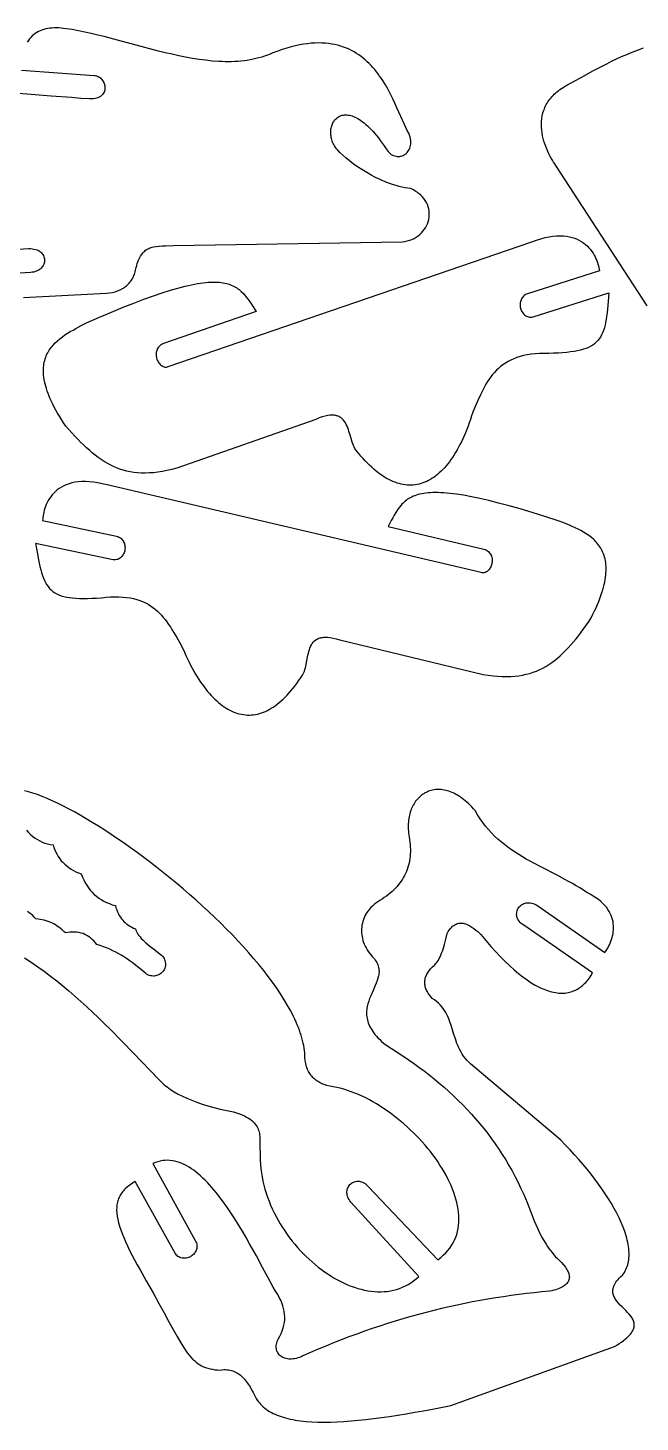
# Model space of a CAD drawing. Extents: x 0 to 255, y 0 to 95.
# Drawn here: x 58.6 to 99.5, y 1.8 to 94.9 of the extents above; entities that cross this region are included whole.
import ezdxf

# ---------------------------------------------------------------- set-up
doc = ezdxf.new("R2010")
doc.units = 0
doc.layers.add('LAYER_1', color=1, linetype='CONTINUOUS')

msp = doc.modelspace()

# ---------------------------------------------------------------- linework, layer by layer
at = {"layer": 'LAYER_1'}
for points in [[(58.292, 76.877), (63.843, 77.165), (64.041, 77.187), (64.231, 77.22), (64.412, 77.264), (64.585, 77.32), (64.748, 77.388), (64.901, 77.467), (64.974, 77.511), (65.044, 77.557), (65.112, 77.607), (65.177, 77.659), (65.239, 77.715), (65.299, 77.773), (65.356, 77.834), (65.41, 77.898), (65.461, 77.964), (65.51, 78.034), (65.555, 78.106), (65.597, 78.181), (65.637, 78.259), (65.673, 78.34), (65.706, 78.424), (65.736, 78.51), (65.763, 78.6), (65.787, 78.692), (65.807, 78.787), (65.824, 78.885), (65.861, 79.016), (65.9, 79.139), (65.94, 79.254), (65.982, 79.362), (66.026, 79.462), (66.072, 79.555), (66.12, 79.642), (66.17, 79.721), (66.222, 79.794), (66.277, 79.862), (66.334, 79.923), (66.394, 79.979), (66.456, 80.03), (66.522, 80.075), (66.59, 80.116), (66.661, 80.152), (66.736, 80.185), (66.814, 80.213), (66.896, 80.237), (66.981, 80.259), (67.162, 80.292), (67.359, 80.314), (67.572, 80.329), (67.803, 80.337), (68.322, 80.342), (83.581, 80.599), (83.755, 80.619), (83.922, 80.652), (84.082, 80.698), (84.234, 80.755), (84.378, 80.823), (84.514, 80.901), (84.641, 80.988), (84.76, 81.084), (84.869, 81.188), (84.969, 81.299), (85.059, 81.417), (85.139, 81.541), (85.209, 81.67), (85.268, 81.803), (85.316, 81.94), (85.352, 82.08), (85.377, 82.222), (85.39, 82.366), (85.39, 82.511), (85.379, 82.656), (85.354, 82.8), (85.316, 82.944), (85.264, 83.085), (85.199, 83.224), (85.12, 83.359), (85.026, 83.49), (84.918, 83.617), (84.794, 83.738), (84.726, 83.796), (84.655, 83.853), (84.58, 83.908), (84.501, 83.961), (84.417, 84.012), (84.33, 84.061), (84.239, 84.108), (84.143, 84.153), (83.951, 84.179), (83.758, 84.211), (83.566, 84.251), (83.375, 84.297), (83.184, 84.349), (82.995, 84.407), (82.807, 84.47), (82.62, 84.538), (82.436, 84.611), (82.253, 84.689), (82.073, 84.77), (81.895, 84.855), (81.721, 84.943), (81.549, 85.033), (81.216, 85.222), (80.899, 85.417), (80.599, 85.616), (80.318, 85.816), (80.059, 86.013), (79.823, 86.206), (79.612, 86.39), (79.429, 86.564), (79.276, 86.723), (79.215, 86.793), (79.158, 86.865), (79.106, 86.939), (79.058, 87.015), (79.015, 87.092), (78.976, 87.17), (78.941, 87.249), (78.911, 87.328), (78.884, 87.408), (78.862, 87.489), (78.844, 87.569), (78.83, 87.65), (78.82, 87.73), (78.814, 87.81), (78.812, 87.89), (78.813, 87.968), (78.819, 88.045), (78.828, 88.121), (78.841, 88.196), (78.858, 88.269), (78.878, 88.34), (78.902, 88.409), (78.929, 88.476), (78.96, 88.54), (78.994, 88.602), (79.031, 88.661), (79.072, 88.716), (79.117, 88.769), (79.164, 88.818), (79.215, 88.863), (79.269, 88.905), (79.326, 88.942), (79.386, 88.976), (79.449, 89.004), (79.515, 89.028), (79.584, 89.048), (79.656, 89.062), (79.73, 89.071), (79.808, 89.075), (79.888, 89.072), (79.971, 89.064), (80.056, 89.05), (80.144, 89.03), (80.235, 89.003), (80.328, 88.97), (80.424, 88.93), (80.522, 88.883), (80.622, 88.828), (80.725, 88.766), (80.83, 88.697), (80.937, 88.619), (81.046, 88.534), (81.158, 88.44), (81.271, 88.338), (81.387, 88.227), (81.504, 88.107), (81.624, 87.979), (81.745, 87.841), (81.869, 87.693), (81.994, 87.536), (82.121, 87.369), (82.249, 87.192), (82.379, 87.005), (82.511, 86.808), (82.573, 86.714), (82.638, 86.631), (82.708, 86.557), (82.781, 86.493), (82.856, 86.438), (82.934, 86.393), (83.013, 86.356), (83.093, 86.329), (83.174, 86.31), (83.256, 86.3), (83.336, 86.297), (83.416, 86.303), (83.495, 86.317), (83.571, 86.339), (83.645, 86.368), (83.717, 86.405), (83.784, 86.449), (83.848, 86.5), (83.907, 86.557), (83.961, 86.622), (84.01, 86.692), (84.052, 86.769), (84.088, 86.852), (84.117, 86.941), (84.138, 87.036), (84.151, 87.136), (84.156, 87.242), (84.151, 87.353), (84.136, 87.468), (84.112, 87.589), (84.077, 87.714), (84.03, 87.843), (83.925, 88.032), (83.819, 88.243), (83.711, 88.474), (83.599, 88.723), (83.363, 89.266), (83.235, 89.554), (83.1, 89.851), (82.957, 90.153), (82.804, 90.46), (82.641, 90.767), (82.466, 91.073), (82.279, 91.375), (82.18, 91.524), (82.078, 91.671), (81.972, 91.816), (81.862, 91.959), (81.749, 92.099), (81.631, 92.236), (81.509, 92.369), (81.383, 92.499), (81.253, 92.625), (81.117, 92.747), (80.978, 92.864), (80.833, 92.977), (80.683, 93.084), (80.529, 93.186), (80.369, 93.282), (80.204, 93.372), (80.033, 93.456), (79.857, 93.533), (79.675, 93.603), (79.487, 93.666), (79.293, 93.721), (79.093, 93.769), (78.887, 93.808), (78.674, 93.839), (78.455, 93.862), (78.229, 93.875), (77.997, 93.879), (77.757, 93.873), (77.511, 93.858), (77.258, 93.832), (76.997, 93.796), (76.728, 93.748), (76.453, 93.69), (76.169, 93.62), (75.878, 93.539), (75.579, 93.445), (75.272, 93.34), (74.956, 93.221), (74.773, 93.14), (74.588, 93.066), (74.4, 92.998), (74.21, 92.936), (74.017, 92.881), (73.823, 92.831), (73.626, 92.787), (73.427, 92.749), (73.226, 92.716), (73.023, 92.689), (72.819, 92.667), (72.612, 92.649), (72.404, 92.637), (72.195, 92.629), (71.983, 92.626), (71.771, 92.628), (71.556, 92.633), (71.341, 92.643), (70.906, 92.674), (70.466, 92.719), (70.023, 92.778), (69.575, 92.849), (69.125, 92.93), (68.673, 93.021), (68.219, 93.121), (67.763, 93.227), (67.307, 93.34), (66.394, 93.577), (64.584, 94.067), (63.696, 94.3), (63.258, 94.409), (62.824, 94.512), (62.397, 94.607), (61.975, 94.692), (61.559, 94.768), (61.151, 94.832), (60.983, 94.854), (60.82, 94.871), (60.66, 94.881), (60.504, 94.886), (60.352, 94.885), (60.204, 94.877), (60.06, 94.863), (59.921, 94.843), (59.786, 94.816), (59.656, 94.782), (59.53, 94.741), (59.409, 94.694), (59.293, 94.639), (59.182, 94.577), (59.076, 94.507), (58.975, 94.43), (58.879, 94.345), (58.789, 94.253), (58.705, 94.152), (58.626, 94.044), (58.553, 93.927)], [(99.935, 76.328), (93.844, 85.699), (93.766, 85.808), (93.686, 85.927), (93.606, 86.054), (93.527, 86.19), (93.448, 86.333), (93.372, 86.483), (93.298, 86.64), (93.228, 86.802), (93.162, 86.97), (93.101, 87.143), (93.045, 87.32), (92.996, 87.501), (92.955, 87.685), (92.921, 87.872), (92.897, 88.06), (92.882, 88.251), (92.877, 88.442), (92.884, 88.634), (92.902, 88.825), (92.933, 89.016), (92.978, 89.206), (93.037, 89.394), (93.072, 89.487), (93.111, 89.579), (93.154, 89.671), (93.201, 89.762), (93.252, 89.852), (93.307, 89.941), (93.367, 90.029), (93.431, 90.116), (93.499, 90.202), (93.572, 90.287), (93.65, 90.371), (93.733, 90.453), (93.821, 90.534), (93.913, 90.613), (94.011, 90.691), (94.114, 90.767), (94.222, 90.841), (94.336, 90.914), (94.455, 90.985), (94.58, 91.054), (95.147, 91.365), (95.723, 91.684), (96.314, 92.008), (96.924, 92.332), (97.239, 92.492), (97.561, 92.652), (97.89, 92.809), (98.228, 92.964), (98.576, 93.115), (98.933, 93.263), (99.301, 93.407), (99.68, 93.547)], [(58.16, 92.064), (63.013, 91.713), (63.094, 91.703), (63.17, 91.684), (63.243, 91.658), (63.312, 91.625), (63.376, 91.585), (63.436, 91.539), (63.491, 91.488), (63.541, 91.432), (63.585, 91.372), (63.625, 91.308), (63.659, 91.241), (63.687, 91.172), (63.709, 91.101), (63.725, 91.028), (63.735, 90.954), (63.737, 90.881), (63.734, 90.807), (63.723, 90.735), (63.704, 90.664), (63.679, 90.595), (63.645, 90.529), (63.604, 90.466), (63.555, 90.407), (63.498, 90.352), (63.432, 90.302), (63.357, 90.258), (63.273, 90.22), (63.181, 90.189), (63.079, 90.164), (62.967, 90.148), (62.846, 90.14), (62.715, 90.141), (62.135, 90.178), (61.499, 90.225), (60.144, 90.333), (58.817, 90.442), (57.687, 90.528)], [(54.658, 79.889), (58.632, 80.14), (58.764, 80.139), (58.888, 80.129), (59.003, 80.111), (59.108, 80.085), (59.205, 80.052), (59.293, 80.013), (59.373, 79.968), (59.443, 79.917), (59.505, 79.862), (59.559, 79.802), (59.604, 79.739), (59.641, 79.672), (59.67, 79.603), (59.691, 79.532), (59.704, 79.459), (59.709, 79.386), (59.705, 79.312), (59.695, 79.239), (59.676, 79.166), (59.65, 79.095), (59.616, 79.025), (59.575, 78.958), (59.527, 78.894), (59.472, 78.833), (59.409, 78.777), (59.339, 78.726), (59.262, 78.679), (59.179, 78.639), (59.088, 78.605), (58.991, 78.577), (58.887, 78.558), (58.777, 78.546), (55.931, 78.372)], [(58.379, 32.772), (58.822, 32.478), (59.258, 32.176), (59.685, 31.867), (60.105, 31.55), (60.519, 31.227), (60.927, 30.896), (61.331, 30.558), (61.73, 30.214), (62.126, 29.862), (62.52, 29.503), (62.912, 29.137), (63.302, 28.764), (63.693, 28.385), (64.084, 27.998), (64.871, 27.205), (65.668, 26.384), (67.321, 24.663), (67.403, 24.573), (67.491, 24.484), (67.583, 24.397), (67.679, 24.311), (67.781, 24.226), (67.887, 24.143), (67.998, 24.061), (68.114, 23.981), (68.361, 23.824), (68.626, 23.673), (68.91, 23.528), (69.213, 23.388), (69.536, 23.254), (69.878, 23.126), (70.238, 23.003), (70.618, 22.886), (71.017, 22.774), (71.435, 22.668), (71.872, 22.568), (72.328, 22.473), (72.531, 22.411), (72.718, 22.346), (72.889, 22.278), (73.045, 22.208), (73.187, 22.135), (73.316, 22.06), (73.431, 21.983), (73.535, 21.905), (73.627, 21.824), (73.708, 21.742), (73.778, 21.658), (73.84, 21.573), (73.892, 21.486), (73.937, 21.399), (73.974, 21.31), (74.004, 21.221), (74.028, 21.131), (74.046, 21.041), (74.06, 20.95), (74.07, 20.859), (74.08, 20.677), (74.081, 20.496), (74.08, 20.317), (74.081, 20.142), (74.089, 19.97), (74.098, 19.887), (74.111, 19.805), (74.105, 19.524), (74.11, 19.243), (74.125, 18.964), (74.151, 18.685), (74.186, 18.408), (74.232, 18.132), (74.286, 17.857), (74.35, 17.585), (74.423, 17.314), (74.504, 17.046), (74.594, 16.78), (74.692, 16.517), (74.798, 16.256), (74.912, 15.999), (75.033, 15.744), (75.162, 15.493), (75.297, 15.246), (75.439, 15.003), (75.587, 14.764), (75.741, 14.529), (75.901, 14.298), (76.067, 14.072), (76.238, 13.851), (76.414, 13.635), (76.595, 13.424), (76.781, 13.219), (76.971, 13.019), (77.165, 12.826), (77.363, 12.638), (77.564, 12.457), (77.769, 12.282), (77.977, 12.114), (78.187, 11.952), (78.4, 11.798), (78.616, 11.651), (78.833, 11.512), (79.052, 11.38), (79.272, 11.257), (79.494, 11.141), (79.717, 11.034), (79.94, 10.935), (80.164, 10.845), (80.388, 10.764), (80.613, 10.692), (80.836, 10.63), (81.06, 10.577), (81.282, 10.534), (81.503, 10.5), (81.723, 10.477), (81.942, 10.465), (82.158, 10.462), (82.373, 10.471), (82.585, 10.491), (82.794, 10.521), (83.001, 10.564), (83.204, 10.617), (83.404, 10.683), (83.6, 10.76), (83.793, 10.85), (83.981, 10.952), (84.165, 11.067), (84.344, 11.195), (84.518, 11.335), (84.687, 11.489), (84.687, 11.489), (80.159, 16.456), (80.09, 16.543), (80.032, 16.631), (79.984, 16.718), (79.947, 16.805), (79.92, 16.891), (79.902, 16.975), (79.892, 17.058), (79.892, 17.139), (79.9, 17.218), (79.915, 17.294), (79.938, 17.366), (79.967, 17.435), (80.003, 17.5), (80.045, 17.561), (80.092, 17.617), (80.145, 17.667), (80.202, 17.713), (80.264, 17.752), (80.33, 17.785), (80.399, 17.811), (80.471, 17.831), (80.545, 17.842), (80.622, 17.846), (80.701, 17.842), (80.781, 17.829), (80.861, 17.807), (80.943, 17.776), (81.024, 17.735), (81.105, 17.684), (81.185, 17.622), (81.264, 17.55), (81.341, 17.466), (85.963, 12.606), (86.152, 12.748), (86.327, 12.897), (86.487, 13.053), (86.632, 13.214), (86.764, 13.382), (86.882, 13.555), (86.986, 13.733), (87.078, 13.917), (87.156, 14.105), (87.221, 14.298), (87.274, 14.495), (87.314, 14.696), (87.343, 14.901), (87.36, 15.109), (87.365, 15.321), (87.36, 15.535), (87.343, 15.752), (87.316, 15.972), (87.278, 16.194), (87.23, 16.417), (87.172, 16.643), (87.104, 16.869), (87.027, 17.097), (86.941, 17.326), (86.846, 17.555), (86.743, 17.785), (86.631, 18.015), (86.511, 18.244), (86.383, 18.473), (86.247, 18.702), (86.104, 18.929), (85.954, 19.155), (85.798, 19.38), (85.634, 19.603), (85.465, 19.823), (85.289, 20.042), (85.108, 20.258), (84.921, 20.471), (84.729, 20.681), (84.532, 20.887), (84.33, 21.09), (84.123, 21.29), (83.913, 21.485), (83.698, 21.675), (83.48, 21.861), (83.258, 22.042), (83.033, 22.218), (82.805, 22.388), (82.575, 22.553), (82.342, 22.712), (82.107, 22.864), (81.87, 23.01), (81.631, 23.149), (81.391, 23.281), (81.15, 23.406), (80.907, 23.523), (80.665, 23.632), (80.422, 23.734), (80.179, 23.827), (79.936, 23.911), (79.693, 23.986), (79.451, 24.053), (79.21, 24.109), (78.971, 24.157), (78.757, 24.194), (78.556, 24.243), (78.368, 24.303), (78.279, 24.337), (78.193, 24.374), (78.11, 24.413), (78.03, 24.456), (77.954, 24.501), (77.881, 24.549), (77.81, 24.6), (77.744, 24.654), (77.68, 24.711), (77.619, 24.77), (77.562, 24.832), (77.508, 24.897), (77.457, 24.965), (77.409, 25.036), (77.365, 25.109), (77.324, 25.185), (77.286, 25.264), (77.251, 25.346), (77.219, 25.431), (77.19, 25.518), (77.165, 25.608), (77.143, 25.701), (77.108, 25.896), (77.086, 26.101), (77.083, 26.259), (77.073, 26.419), (77.057, 26.58), (77.035, 26.744), (77.007, 26.91), (76.973, 27.078), (76.933, 27.247), (76.888, 27.418), (76.837, 27.592), (76.781, 27.766), (76.719, 27.943), (76.652, 28.121), (76.58, 28.3), (76.502, 28.481), (76.42, 28.664), (76.333, 28.847), (76.143, 29.218), (75.936, 29.594), (75.71, 29.974), (75.467, 30.358), (75.207, 30.745), (74.931, 31.135), (74.641, 31.527), (74.336, 31.921), (74.017, 32.316), (73.686, 32.712), (73.342, 33.109), (72.987, 33.506), (72.621, 33.902), (72.245, 34.298), (71.86, 34.692), (71.466, 35.084), (71.064, 35.474), (70.655, 35.861), (70.24, 36.244), (69.819, 36.624), (69.393, 37), (68.963, 37.371), (68.529, 37.737), (68.092, 38.098), (67.654, 38.452), (67.213, 38.8), (66.773, 39.141), (66.332, 39.474), (65.892, 39.8), (65.454, 40.117), (65.018, 40.425), (64.585, 40.724), (64.155, 41.014), (63.73, 41.292), (63.31, 41.561), (62.896, 41.818), (62.489, 42.063), (62.088, 42.297), (61.696, 42.517), (61.313, 42.725), (60.939, 42.919), (60.575, 43.099), (60.222, 43.265), (59.881, 43.416), (59.552, 43.552), (59.236, 43.671), (58.934, 43.775), (58.646, 43.861), (58.374, 43.931)], [(58.507, 41.294), (58.641, 41.143), (58.781, 41.005), (58.926, 40.879), (59.076, 40.766), (59.232, 40.664), (59.392, 40.575), (59.558, 40.498), (59.729, 40.434), (59.906, 40.381), (60.087, 40.341), (60.274, 40.314), (60.328, 40.143), (60.39, 39.98), (60.46, 39.822), (60.54, 39.672), (60.627, 39.527), (60.724, 39.39), (60.828, 39.258), (60.942, 39.134), (61.064, 39.015), (61.195, 38.903), (61.334, 38.798), (61.482, 38.699), (61.638, 38.607), (61.803, 38.521), (61.977, 38.442), (62.159, 38.369), (62.238, 38.166), (62.326, 37.972), (62.422, 37.788), (62.526, 37.613), (62.639, 37.448), (62.76, 37.293), (62.89, 37.146), (63.028, 37.009), (63.175, 36.882), (63.33, 36.764), (63.493, 36.656), (63.665, 36.557), (63.845, 36.468), (64.033, 36.388), (64.23, 36.317), (64.436, 36.256), (64.477, 36.112), (64.524, 35.974), (64.577, 35.843), (64.635, 35.718), (64.699, 35.599), (64.768, 35.487), (64.843, 35.38), (64.924, 35.281), (65.01, 35.187), (65.102, 35.1), (65.199, 35.019), (65.302, 34.944), (65.411, 34.876), (65.525, 34.814), (65.645, 34.758), (65.77, 34.709), (65.803, 34.616), (65.843, 34.525), (65.89, 34.435), (65.946, 34.346), (66.01, 34.255), (66.083, 34.164), (66.166, 34.07), (66.26, 33.974), (66.364, 33.875), (66.479, 33.771), (66.745, 33.548), (67.062, 33.3), (67.433, 33.021), (67.513, 32.946), (67.581, 32.87), (67.639, 32.792), (67.686, 32.713), (67.723, 32.632), (67.75, 32.552), (67.768, 32.471), (67.777, 32.391), (67.778, 32.312), (67.771, 32.234), (67.755, 32.158), (67.733, 32.084), (67.704, 32.014), (67.668, 31.946), (67.626, 31.882), (67.578, 31.823), (67.525, 31.768), (67.467, 31.718), (67.404, 31.673), (67.337, 31.635), (67.266, 31.603), (67.192, 31.578), (67.115, 31.56), (67.035, 31.55), (66.954, 31.549), (66.87, 31.556), (66.784, 31.572), (66.698, 31.598), (66.611, 31.634), (66.524, 31.68), (66.437, 31.738), (66.35, 31.807), (66.169, 31.964), (65.988, 32.117), (65.805, 32.265), (65.62, 32.408), (65.433, 32.545), (65.245, 32.677), (65.054, 32.803), (64.86, 32.924), (64.664, 33.038), (64.466, 33.146), (64.264, 33.247), (64.059, 33.342), (63.851, 33.43), (63.639, 33.51), (63.423, 33.583), (63.203, 33.649), (63.1, 33.778), (62.994, 33.896), (62.884, 34.004), (62.77, 34.101), (62.652, 34.188), (62.53, 34.263), (62.404, 34.328), (62.275, 34.383), (62.142, 34.426), (62.004, 34.459), (61.863, 34.482), (61.718, 34.493), (61.57, 34.494), (61.417, 34.485), (61.261, 34.464), (61.1, 34.433), (60.997, 34.537), (60.891, 34.636), (60.783, 34.728), (60.671, 34.814), (60.558, 34.894), (60.441, 34.968), (60.322, 35.035), (60.2, 35.097), (60.076, 35.152), (59.949, 35.202), (59.82, 35.245), (59.687, 35.282), (59.553, 35.313), (59.415, 35.337), (59.275, 35.356), (59.132, 35.369), (59.025, 35.486), (58.916, 35.595), (58.804, 35.694), (58.689, 35.785), (58.572, 35.866)]]:
    msp.add_lwpolyline(points, dxfattribs=at)
for points in [[(91.944, 77.124), (91.867, 77.092), (91.797, 77.055), (91.734, 77.011), (91.678, 76.963), (91.628, 76.91), (91.585, 76.853), (91.548, 76.793), (91.517, 76.729), (91.492, 76.663), (91.474, 76.595), (91.461, 76.525), (91.454, 76.454), (91.452, 76.383), (91.456, 76.311), (91.466, 76.24), (91.481, 76.17), (91.5, 76.101), (91.525, 76.034), (91.555, 75.97), (91.589, 75.909), (91.628, 75.85), (91.672, 75.796), (91.72, 75.747), (91.772, 75.702), (91.828, 75.662), (91.888, 75.629), (91.952, 75.602), (92.02, 75.582), (92.091, 75.569), (92.166, 75.564), (92.245, 75.568), (92.326, 75.58), (97.366, 77.188), (97.327, 76.611), (97.285, 76.092), (97.26, 75.852), (97.232, 75.625), (97.2, 75.411), (97.164, 75.209), (97.123, 75.019), (97.077, 74.841), (97.024, 74.674), (96.965, 74.518), (96.898, 74.372), (96.822, 74.237), (96.738, 74.112), (96.645, 73.995), (96.542, 73.888), (96.428, 73.79), (96.303, 73.7), (96.166, 73.619), (96.016, 73.545), (95.853, 73.478), (95.677, 73.418), (95.486, 73.365), (95.28, 73.319), (95.058, 73.278), (94.821, 73.243), (94.566, 73.213), (94.293, 73.188), (94.003, 73.167), (93.693, 73.151), (93.365, 73.138), (93.048, 73.142), (92.747, 73.134), (92.461, 73.114), (92.189, 73.085), (91.932, 73.045), (91.688, 72.995), (91.457, 72.935), (91.238, 72.865), (91.031, 72.787), (90.836, 72.7), (90.651, 72.605), (90.476, 72.501), (90.311, 72.39), (90.156, 72.271), (90.009, 72.145), (89.87, 72.012), (89.738, 71.872), (89.613, 71.727), (89.495, 71.575), (89.383, 71.418), (89.276, 71.255), (89.174, 71.088), (89.076, 70.916), (88.982, 70.739), (88.891, 70.559), (88.802, 70.374), (88.631, 69.996), (88.464, 69.607), (88.296, 69.209), (88.22, 68.967), (88.141, 68.73), (88.06, 68.5), (87.977, 68.275), (87.892, 68.056), (87.805, 67.843), (87.716, 67.636), (87.626, 67.435), (87.533, 67.24), (87.439, 67.052), (87.343, 66.869), (87.245, 66.692), (87.145, 66.522), (87.044, 66.358), (86.941, 66.2), (86.836, 66.048), (86.73, 65.902), (86.622, 65.763), (86.513, 65.63), (86.402, 65.504), (86.29, 65.383), (86.176, 65.27), (86.061, 65.162), (85.945, 65.061), (85.827, 64.967), (85.708, 64.879), (85.588, 64.798), (85.466, 64.723), (85.343, 64.655), (85.219, 64.593), (85.094, 64.538), (84.968, 64.49), (84.841, 64.449), (84.712, 64.414), (84.583, 64.386), (84.453, 64.364), (84.321, 64.35), (84.189, 64.342), (84.056, 64.342), (83.922, 64.348), (83.788, 64.361), (83.652, 64.381), (83.516, 64.408), (83.379, 64.442), (83.241, 64.483), (83.103, 64.531), (82.964, 64.586), (82.824, 64.649), (82.684, 64.718), (82.544, 64.795), (82.402, 64.879), (82.261, 64.97), (82.119, 65.068), (81.976, 65.174), (81.834, 65.286), (81.691, 65.407), (81.547, 65.534), (81.403, 65.669), (81.26, 65.812), (81.115, 65.962), (80.971, 66.119), (80.827, 66.284), (80.682, 66.456), (80.538, 66.636), (80.476, 66.714), (80.421, 66.801), (80.371, 66.895), (80.326, 66.996), (80.284, 67.103), (80.244, 67.215), (80.172, 67.449), (80.103, 67.691), (80.03, 67.934), (79.99, 68.053), (79.948, 68.17), (79.902, 68.283), (79.851, 68.391), (79.795, 68.494), (79.733, 68.59), (79.664, 68.679), (79.588, 68.76), (79.504, 68.831), (79.41, 68.893), (79.36, 68.919), (79.307, 68.943), (79.251, 68.963), (79.193, 68.981), (79.132, 68.995), (79.068, 69.006), (79.001, 69.013), (78.932, 69.017), (78.858, 69.017), (78.782, 69.013), (78.619, 68.993), (78.442, 68.957), (78.25, 68.902), (78.042, 68.829), (77.818, 68.737), (68.528, 65.467), (68.199, 65.383), (67.881, 65.312), (67.573, 65.253), (67.274, 65.208), (66.986, 65.175), (66.706, 65.155), (66.435, 65.147), (66.172, 65.15), (65.916, 65.166), (65.668, 65.193), (65.427, 65.232), (65.192, 65.281), (64.962, 65.342), (64.738, 65.413), (64.519, 65.495), (64.305, 65.587), (64.095, 65.689), (63.888, 65.801), (63.684, 65.923), (63.483, 66.054), (63.285, 66.194), (63.088, 66.344), (62.892, 66.502), (62.698, 66.669), (62.504, 66.844), (62.309, 67.027), (62.115, 67.219), (61.919, 67.418), (61.722, 67.625), (61.524, 67.839), (61.119, 68.288), (60.972, 68.511), (60.833, 68.729), (60.702, 68.942), (60.58, 69.149), (60.466, 69.352), (60.36, 69.549), (60.262, 69.741), (60.172, 69.929), (60.09, 70.111), (60.015, 70.289), (59.947, 70.462), (59.886, 70.631), (59.833, 70.795), (59.786, 70.955), (59.745, 71.111), (59.712, 71.262), (59.684, 71.409), (59.663, 71.552), (59.647, 71.692), (59.638, 71.827), (59.634, 71.958), (59.635, 72.086), (59.642, 72.21), (59.654, 72.331), (59.671, 72.448), (59.693, 72.562), (59.72, 72.672), (59.751, 72.779), (59.786, 72.883), (59.826, 72.984), (59.869, 73.082), (59.917, 73.177), (59.968, 73.27), (60.022, 73.359), (60.081, 73.446), (60.142, 73.53), (60.206, 73.612), (60.273, 73.692), (60.416, 73.844), (60.568, 73.987), (60.728, 74.122), (60.896, 74.251), (61.069, 74.372), (61.246, 74.488), (61.427, 74.598), (61.61, 74.703), (61.793, 74.805), (62.155, 74.998), (62.503, 75.184), (63.37, 75.561), (64.186, 75.907), (64.952, 76.222), (65.671, 76.506), (66.344, 76.761), (66.973, 76.989), (67.559, 77.188), (68.106, 77.362), (68.613, 77.509), (69.085, 77.632), (69.307, 77.685), (69.521, 77.732), (69.726, 77.773), (69.924, 77.808), (70.114, 77.838), (70.296, 77.863), (70.471, 77.882), (70.638, 77.896), (70.799, 77.906), (70.953, 77.91), (71.101, 77.909), (71.242, 77.904), (71.378, 77.894), (71.507, 77.88), (71.631, 77.861), (71.75, 77.838), (71.864, 77.811), (71.972, 77.78), (72.076, 77.746), (72.176, 77.707), (72.272, 77.665), (72.363, 77.619), (72.451, 77.569), (72.535, 77.517), (72.617, 77.461), (72.695, 77.402), (72.77, 77.34), (72.842, 77.275), (72.981, 77.137), (73.111, 76.988), (73.236, 76.831), (73.357, 76.665), (73.475, 76.492), (73.593, 76.312), (73.836, 75.936), (67.64, 73.795), (67.554, 73.753), (67.476, 73.706), (67.408, 73.654), (67.349, 73.598), (67.298, 73.538), (67.256, 73.474), (67.221, 73.408), (67.194, 73.34), (67.174, 73.27), (67.161, 73.198), (67.154, 73.125), (67.154, 73.053), (67.16, 72.98), (67.171, 72.907), (67.188, 72.836), (67.21, 72.767), (67.236, 72.699), (67.267, 72.634), (67.301, 72.572), (67.339, 72.513), (67.381, 72.459), (67.425, 72.409), (67.473, 72.364), (67.522, 72.324), (67.574, 72.29), (67.628, 72.263), (67.682, 72.242), (67.738, 72.229), (67.795, 72.223), (67.852, 72.227), (67.909, 72.238), (67.966, 72.26), (92.23, 80.602), (92.54, 80.713), (92.836, 80.805), (93.119, 80.878), (93.389, 80.933), (93.646, 80.971), (93.89, 80.993), (94.122, 81), (94.342, 80.992), (94.551, 80.971), (94.748, 80.936), (94.933, 80.89), (95.108, 80.832), (95.272, 80.765), (95.426, 80.688), (95.57, 80.602), (95.704, 80.509), (95.829, 80.409), (95.945, 80.303), (96.051, 80.192), (96.149, 80.076), (96.238, 79.957), (96.32, 79.836), (96.393, 79.712), (96.459, 79.588), (96.518, 79.464), (96.57, 79.341), (96.615, 79.219), (96.653, 79.1), (96.686, 78.984), (96.713, 78.872), (96.734, 78.766), (96.749, 78.665), (91.944, 77.124)], [(64.513, 60.929), (64.593, 60.905), (64.666, 60.874), (64.734, 60.838), (64.795, 60.795), (64.85, 60.748), (64.898, 60.695), (64.941, 60.639), (64.978, 60.579), (65.009, 60.515), (65.035, 60.449), (65.055, 60.381), (65.069, 60.311), (65.077, 60.24), (65.081, 60.169), (65.078, 60.097), (65.071, 60.026), (65.058, 59.956), (65.04, 59.887), (65.017, 59.82), (64.989, 59.755), (64.956, 59.693), (64.918, 59.635), (64.876, 59.581), (64.828, 59.531), (64.776, 59.486), (64.72, 59.447), (64.659, 59.413), (64.593, 59.387), (64.524, 59.367), (64.45, 59.354), (64.371, 59.35), (64.289, 59.354), (59.113, 60.445), (59.209, 59.876), (59.304, 59.363), (59.353, 59.127), (59.404, 58.904), (59.457, 58.694), (59.513, 58.497), (59.573, 58.312), (59.637, 58.14), (59.706, 57.979), (59.781, 57.83), (59.863, 57.691), (59.951, 57.564), (60.047, 57.448), (60.152, 57.342), (60.265, 57.246), (60.389, 57.16), (60.522, 57.083), (60.667, 57.015), (60.823, 56.957), (60.992, 56.907), (61.173, 56.865), (61.369, 56.832), (61.578, 56.806), (61.803, 56.788), (62.043, 56.777), (62.3, 56.773), (62.573, 56.775), (62.864, 56.784), (63.174, 56.799), (63.502, 56.82), (63.817, 56.855), (64.117, 56.877), (64.404, 56.887), (64.677, 56.885), (64.937, 56.871), (65.185, 56.846), (65.421, 56.81), (65.645, 56.763), (65.859, 56.706), (66.062, 56.639), (66.256, 56.563), (66.44, 56.477), (66.615, 56.383), (66.782, 56.28), (66.941, 56.17), (67.093, 56.051), (67.238, 55.926), (67.377, 55.794), (67.509, 55.655), (67.637, 55.509), (67.76, 55.359), (67.878, 55.202), (67.993, 55.041), (68.105, 54.875), (68.213, 54.704), (68.32, 54.53), (68.528, 54.171), (68.734, 53.801), (68.941, 53.422), (69.041, 53.189), (69.144, 52.961), (69.248, 52.74), (69.353, 52.524), (69.459, 52.315), (69.567, 52.112), (69.676, 51.915), (69.787, 51.725), (69.899, 51.54), (70.011, 51.362), (70.125, 51.19), (70.241, 51.024), (70.357, 50.864), (70.474, 50.711), (70.593, 50.564), (70.712, 50.424), (70.832, 50.29), (70.954, 50.162), (71.076, 50.041), (71.199, 49.926), (71.322, 49.818), (71.447, 49.716), (71.572, 49.621), (71.698, 49.532), (71.825, 49.45), (71.952, 49.375), (72.08, 49.306), (72.209, 49.244), (72.338, 49.188), (72.467, 49.14), (72.597, 49.098), (72.728, 49.062), (72.859, 49.034), (72.99, 49.012), (73.121, 48.997), (73.253, 48.989), (73.385, 48.988), (73.518, 48.994), (73.65, 49.007), (73.783, 49.026), (73.915, 49.053), (74.048, 49.086), (74.181, 49.127), (74.314, 49.175), (74.447, 49.23), (74.58, 49.291), (74.712, 49.36), (74.845, 49.436), (74.977, 49.52), (75.109, 49.61), (75.241, 49.708), (75.373, 49.813), (75.504, 49.925), (75.635, 50.044), (75.766, 50.171), (75.896, 50.305), (76.026, 50.446), (76.155, 50.595), (76.284, 50.751), (76.413, 50.915), (76.54, 51.086), (76.667, 51.265), (76.794, 51.451), (76.919, 51.644), (76.972, 51.728), (77.019, 51.82), (77.059, 51.919), (77.094, 52.024), (77.125, 52.135), (77.153, 52.25), (77.201, 52.49), (77.246, 52.738), (77.294, 52.987), (77.321, 53.109), (77.351, 53.229), (77.386, 53.346), (77.425, 53.459), (77.471, 53.567), (77.523, 53.67), (77.582, 53.765), (77.65, 53.853), (77.727, 53.933), (77.814, 54.003), (77.861, 54.034), (77.911, 54.063), (77.964, 54.089), (78.02, 54.113), (78.08, 54.133), (78.142, 54.15), (78.208, 54.164), (78.277, 54.175), (78.35, 54.182), (78.426, 54.186), (78.591, 54.183), (78.77, 54.164), (78.967, 54.13), (79.181, 54.078), (79.414, 54.009), (88.985, 51.692), (89.321, 51.642), (89.645, 51.603), (89.958, 51.576), (90.259, 51.561), (90.55, 51.557), (90.83, 51.565), (91.1, 51.584), (91.362, 51.615), (91.614, 51.656), (91.859, 51.708), (92.095, 51.771), (92.324, 51.844), (92.546, 51.927), (92.761, 52.021), (92.971, 52.124), (93.175, 52.237), (93.374, 52.36), (93.568, 52.492), (93.759, 52.634), (93.945, 52.785), (94.129, 52.944), (94.31, 53.113), (94.488, 53.29), (94.665, 53.476), (94.841, 53.669), (95.015, 53.872), (95.19, 54.082), (95.364, 54.299), (95.539, 54.525), (95.715, 54.758), (96.072, 55.246), (96.197, 55.483), (96.313, 55.714), (96.421, 55.938), (96.522, 56.157), (96.615, 56.37), (96.7, 56.577), (96.778, 56.778), (96.849, 56.974), (96.912, 57.164), (96.969, 57.348), (97.019, 57.527), (97.062, 57.701), (97.099, 57.87), (97.13, 58.034), (97.154, 58.193), (97.173, 58.347), (97.185, 58.496), (97.192, 58.641), (97.193, 58.781), (97.189, 58.916), (97.18, 59.047), (97.166, 59.174), (97.146, 59.297), (97.122, 59.416), (97.093, 59.531), (97.06, 59.642), (97.023, 59.749), (96.981, 59.852), (96.935, 59.952), (96.886, 60.049), (96.832, 60.142), (96.776, 60.232), (96.715, 60.318), (96.652, 60.402), (96.585, 60.482), (96.516, 60.56), (96.444, 60.635), (96.369, 60.707), (96.212, 60.844), (96.046, 60.971), (95.873, 61.09), (95.693, 61.201), (95.509, 61.304), (95.32, 61.401), (95.13, 61.492), (94.937, 61.579), (94.745, 61.661), (94.365, 61.818), (94, 61.967), (93.099, 62.255), (92.253, 62.517), (91.459, 62.752), (90.715, 62.963), (90.02, 63.149), (89.371, 63.312), (88.767, 63.451), (88.206, 63.569), (87.686, 63.664), (87.205, 63.739), (86.979, 63.769), (86.761, 63.794), (86.552, 63.814), (86.352, 63.83), (86.16, 63.84), (85.977, 63.847), (85.801, 63.848), (85.633, 63.845), (85.472, 63.838), (85.318, 63.827), (85.171, 63.812), (85.031, 63.792), (84.897, 63.769), (84.77, 63.741), (84.648, 63.71), (84.533, 63.676), (84.422, 63.637), (84.317, 63.596), (84.217, 63.55), (84.122, 63.502), (84.031, 63.45), (83.945, 63.395), (83.862, 63.337), (83.784, 63.276), (83.709, 63.212), (83.637, 63.146), (83.568, 63.076), (83.503, 63.005), (83.379, 62.853), (83.264, 62.693), (83.156, 62.523), (83.052, 62.346), (82.952, 62.162), (82.853, 61.971), (82.649, 61.573), (89.029, 60.067), (89.12, 60.034), (89.201, 59.995), (89.274, 59.95), (89.339, 59.9), (89.395, 59.846), (89.444, 59.787), (89.485, 59.725), (89.519, 59.659), (89.546, 59.592), (89.566, 59.522), (89.58, 59.45), (89.587, 59.378), (89.589, 59.304), (89.585, 59.231), (89.576, 59.159), (89.561, 59.088), (89.542, 59.018), (89.518, 58.95), (89.49, 58.885), (89.458, 58.823), (89.422, 58.764), (89.383, 58.71), (89.34, 58.66), (89.295, 58.615), (89.247, 58.577), (89.196, 58.544), (89.144, 58.518), (89.09, 58.499), (89.034, 58.488), (88.977, 58.485), (88.919, 58.491), (88.86, 58.507), (63.878, 64.36), (63.559, 64.44), (63.255, 64.501), (62.966, 64.545), (62.692, 64.573), (62.433, 64.585), (62.187, 64.582), (61.956, 64.565), (61.737, 64.535), (61.532, 64.493), (61.34, 64.439), (61.16, 64.374), (60.992, 64.299), (60.835, 64.215), (60.69, 64.123), (60.555, 64.023), (60.431, 63.917), (60.317, 63.805), (60.213, 63.688), (60.118, 63.566), (60.032, 63.442), (59.955, 63.314), (59.887, 63.185), (59.826, 63.055), (59.773, 62.925), (59.727, 62.795), (59.688, 62.667), (59.655, 62.542), (59.629, 62.419), (59.608, 62.301), (59.593, 62.187), (59.583, 62.079), (59.577, 61.977), (64.513, 60.929)], [(66.944, 19.024), (69.769, 13.886), (69.811, 13.805), (69.842, 13.726), (69.865, 13.647), (69.878, 13.569), (69.883, 13.494), (69.879, 13.42), (69.869, 13.348), (69.851, 13.279), (69.826, 13.212), (69.795, 13.149), (69.758, 13.088), (69.716, 13.031), (69.669, 12.978), (69.617, 12.928), (69.562, 12.883), (69.503, 12.842), (69.44, 12.806), (69.376, 12.774), (69.309, 12.748), (69.24, 12.728), (69.17, 12.713), (69.099, 12.704), (69.027, 12.701), (68.956, 12.705), (68.885, 12.715), (68.815, 12.732), (68.747, 12.757), (68.68, 12.789), (68.616, 12.829), (68.554, 12.877), (68.496, 12.933), (68.441, 12.997), (65.765, 17.826), (65.572, 17.71), (65.397, 17.59), (65.238, 17.465), (65.095, 17.336), (65.03, 17.27), (64.969, 17.202), (64.912, 17.133), (64.859, 17.063), (64.81, 16.991), (64.765, 16.917), (64.723, 16.842), (64.686, 16.766), (64.652, 16.688), (64.622, 16.608), (64.596, 16.527), (64.574, 16.444), (64.556, 16.359), (64.541, 16.272), (64.53, 16.183), (64.523, 16.093), (64.519, 15.905), (64.53, 15.71), (64.555, 15.506), (64.594, 15.294), (64.647, 15.072), (64.713, 14.84), (64.793, 14.598), (64.886, 14.347), (64.992, 14.084), (65.111, 13.81), (65.242, 13.525), (65.386, 13.229), (65.542, 12.92), (65.71, 12.599), (65.89, 12.265), (66.081, 11.918), (66.498, 11.183), (66.96, 10.391), (67.343, 9.687), (67.688, 9.045), (68.001, 8.464), (68.287, 7.939), (68.55, 7.469), (68.796, 7.052), (68.914, 6.863), (69.03, 6.685), (69.144, 6.52), (69.257, 6.366), (69.369, 6.224), (69.482, 6.092), (69.595, 5.971), (69.71, 5.861), (69.826, 5.76), (69.946, 5.67), (70.069, 5.588), (70.195, 5.516), (70.327, 5.453), (70.463, 5.399), (70.606, 5.352), (70.755, 5.314), (70.911, 5.283), (71.075, 5.259), (71.248, 5.243), (71.429, 5.233), (71.55, 5.25), (71.667, 5.26), (71.779, 5.262), (71.888, 5.258), (71.993, 5.247), (72.094, 5.23), (72.191, 5.206), (72.285, 5.177), (72.376, 5.143), (72.464, 5.102), (72.548, 5.057), (72.629, 5.007), (72.708, 4.952), (72.784, 4.893), (72.857, 4.829), (72.928, 4.762), (72.997, 4.691), (73.063, 4.616), (73.19, 4.457), (73.31, 4.287), (73.423, 4.108), (73.531, 3.922), (73.635, 3.73), (73.834, 3.337), (73.9, 3.233), (73.972, 3.133), (74.048, 3.037), (74.13, 2.945), (74.218, 2.857), (74.31, 2.772), (74.407, 2.691), (74.51, 2.614), (74.617, 2.541), (74.729, 2.471), (74.847, 2.404), (74.969, 2.341), (75.096, 2.282), (75.228, 2.226), (75.364, 2.173), (75.505, 2.124), (75.651, 2.078), (75.801, 2.035), (75.956, 1.996), (76.115, 1.96), (76.279, 1.926), (76.447, 1.896), (76.796, 1.845), (77.162, 1.806), (77.545, 1.778), (77.943, 1.762), (78.358, 1.756), (78.788, 1.761), (79.233, 1.776), (79.693, 1.801), (80.167, 1.835), (80.655, 1.879), (81.156, 1.931), (81.671, 1.992), (82.198, 2.062), (82.738, 2.139), (83.29, 2.223), (83.853, 2.315), (84.428, 2.413), (85.014, 2.518), (85.61, 2.63), (86.832, 2.869), (97.748, 6.805), (97.918, 6.907), (98.075, 7.006), (98.218, 7.103), (98.349, 7.198), (98.467, 7.29), (98.574, 7.38), (98.669, 7.468), (98.753, 7.554), (98.826, 7.638), (98.89, 7.72), (98.943, 7.8), (98.987, 7.878), (99.022, 7.955), (99.048, 8.031), (99.066, 8.104), (99.076, 8.177), (99.079, 8.248), (99.075, 8.318), (99.064, 8.387), (99.047, 8.454), (99.024, 8.521), (98.995, 8.586), (98.962, 8.651), (98.924, 8.715), (98.836, 8.842), (98.735, 8.966), (98.623, 9.088), (98.505, 9.21), (98.259, 9.454), (98.139, 9.578), (98.024, 9.703), (97.919, 9.831), (97.826, 9.961), (97.785, 10.028), (97.748, 10.095), (97.716, 10.164), (97.689, 10.234), (97.668, 10.305), (97.653, 10.378), (97.644, 10.452), (97.641, 10.527), (97.646, 10.604), (97.658, 10.682), (97.679, 10.763), (97.707, 10.845), (97.745, 10.929), (97.791, 11.015), (97.847, 11.103), (97.913, 11.193), (97.989, 11.285), (98.077, 11.38), (98.175, 11.477), (98.285, 11.576), (98.353, 11.665), (98.415, 11.756), (98.471, 11.852), (98.521, 11.95), (98.566, 12.051), (98.605, 12.156), (98.639, 12.264), (98.667, 12.374), (98.69, 12.488), (98.707, 12.604), (98.719, 12.723), (98.727, 12.845), (98.729, 12.969), (98.726, 13.095), (98.718, 13.224), (98.705, 13.356), (98.688, 13.489), (98.665, 13.625), (98.639, 13.763), (98.607, 13.902), (98.571, 14.044), (98.531, 14.188), (98.438, 14.48), (98.328, 14.779), (98.202, 15.084), (98.06, 15.394), (97.904, 15.708), (97.733, 16.027), (97.549, 16.349), (97.352, 16.674), (97.142, 17.001), (96.92, 17.329), (96.687, 17.659), (96.444, 17.989), (96.19, 18.318), (95.927, 18.646), (95.655, 18.973), (95.375, 19.298), (95.087, 19.62), (94.792, 19.938), (94.491, 20.253), (94.184, 20.563), (93.872, 20.867), (88.149, 25.69), (88.017, 25.811), (87.895, 25.936), (87.785, 26.065), (87.684, 26.198), (87.592, 26.335), (87.509, 26.474), (87.433, 26.616), (87.363, 26.76), (87.299, 26.907), (87.24, 27.055), (87.185, 27.204), (87.134, 27.354), (87.038, 27.657), (86.947, 27.959), (86.852, 28.259), (86.749, 28.554), (86.693, 28.698), (86.631, 28.841), (86.565, 28.98), (86.492, 29.117), (86.412, 29.25), (86.324, 29.379), (86.228, 29.505), (86.122, 29.626), (86.007, 29.743), (85.88, 29.855), (85.741, 29.961), (85.59, 30.062), (85.464, 30.204), (85.356, 30.347), (85.309, 30.418), (85.266, 30.489), (85.228, 30.56), (85.195, 30.63), (85.166, 30.701), (85.141, 30.771), (85.121, 30.842), (85.106, 30.912), (85.095, 30.982), (85.089, 31.053), (85.087, 31.123), (85.09, 31.193), (85.097, 31.262), (85.109, 31.332), (85.126, 31.402), (85.147, 31.471), (85.172, 31.541), (85.202, 31.61), (85.237, 31.679), (85.276, 31.748), (85.319, 31.818), (85.368, 31.886), (85.478, 32.024), (85.606, 32.161), (85.752, 32.298), (85.815, 32.365), (85.877, 32.44), (85.937, 32.524), (85.996, 32.616), (86.053, 32.718), (86.108, 32.827), (86.162, 32.946), (86.214, 33.073), (86.265, 33.208), (86.314, 33.353), (86.362, 33.505), (86.408, 33.667), (86.496, 34.016), (86.577, 34.399), (86.65, 34.519), (86.723, 34.626), (86.798, 34.721), (86.874, 34.803), (86.95, 34.874), (87.027, 34.934), (87.105, 34.983), (87.183, 35.023), (87.261, 35.053), (87.339, 35.074), (87.417, 35.087), (87.495, 35.091), (87.573, 35.089), (87.65, 35.079), (87.727, 35.063), (87.804, 35.042), (87.879, 35.015), (87.954, 34.983), (88.027, 34.947), (88.1, 34.908), (88.24, 34.819), (88.375, 34.722), (88.503, 34.621), (88.622, 34.519), (88.833, 34.332), (89.169, 33.92), (89.5, 33.534), (89.824, 33.171), (90.143, 32.833), (90.455, 32.518), (90.761, 32.227), (91.061, 31.959), (91.354, 31.713), (91.641, 31.49), (91.921, 31.288), (92.195, 31.108), (92.462, 30.95), (92.593, 30.879), (92.722, 30.813), (92.85, 30.752), (92.976, 30.696), (93.1, 30.645), (93.222, 30.6), (93.343, 30.559), (93.462, 30.523), (93.579, 30.493), (93.694, 30.467), (93.807, 30.446), (93.919, 30.429), (94.029, 30.418), (94.137, 30.411), (94.244, 30.409), (94.348, 30.412), (94.451, 30.419), (94.552, 30.431), (94.651, 30.447), (94.748, 30.468), (94.843, 30.493), (94.936, 30.522), (95.027, 30.556), (95.117, 30.594), (95.205, 30.637), (95.29, 30.683), (95.374, 30.734), (95.456, 30.789), (95.536, 30.848), (95.614, 30.911), (95.689, 30.979), (95.763, 31.05), (95.835, 31.125), (95.905, 31.204), (95.973, 31.287), (96.039, 31.373), (96.103, 31.464), (96.165, 31.558), (96.283, 31.757), (91.692, 34.946), (91.599, 35.007), (91.518, 35.071), (91.447, 35.139), (91.387, 35.21), (91.336, 35.283), (91.295, 35.359), (91.264, 35.436), (91.241, 35.514), (91.227, 35.592), (91.222, 35.67), (91.225, 35.748), (91.235, 35.824), (91.254, 35.898), (91.279, 35.97), (91.311, 36.039), (91.351, 36.104), (91.396, 36.166), (91.447, 36.223), (91.505, 36.275), (91.567, 36.321), (91.635, 36.361), (91.708, 36.395), (91.786, 36.421), (91.867, 36.439), (91.953, 36.449), (92.042, 36.45), (92.135, 36.442), (92.231, 36.423), (92.329, 36.394), (92.431, 36.354), (92.534, 36.302), (92.639, 36.238), (97.12, 33.13), (97.183, 33.223), (97.246, 33.321), (97.306, 33.423), (97.364, 33.53), (97.418, 33.641), (97.469, 33.756), (97.517, 33.874), (97.559, 33.996), (97.597, 34.12), (97.629, 34.247), (97.655, 34.377), (97.674, 34.508), (97.687, 34.642), (97.692, 34.776), (97.688, 34.912), (97.677, 35.049), (97.656, 35.187), (97.626, 35.325), (97.585, 35.462), (97.534, 35.6), (97.472, 35.737), (97.399, 35.873), (97.313, 36.008), (97.215, 36.142), (97.104, 36.274), (96.979, 36.404), (96.84, 36.531), (96.687, 36.656), (96.518, 36.778), (96.334, 36.897), (96.134, 37.013), (95.917, 37.124), (95.68, 37.283), (95.438, 37.436), (95.193, 37.585), (94.944, 37.73), (94.692, 37.871), (94.439, 38.009), (93.925, 38.28), (92.89, 38.814), (92.374, 39.086), (92.119, 39.227), (91.865, 39.37), (91.614, 39.517), (91.367, 39.669), (91.122, 39.825), (90.881, 39.988), (90.645, 40.156), (90.413, 40.332), (90.186, 40.515), (89.965, 40.706), (89.75, 40.906), (89.542, 41.115), (89.341, 41.334), (89.147, 41.563), (88.96, 41.804), (88.782, 42.057), (88.613, 42.322), (88.453, 42.599), (88.343, 42.726), (88.233, 42.847), (88.122, 42.961), (88.011, 43.069), (87.901, 43.17), (87.79, 43.265), (87.68, 43.354), (87.569, 43.437), (87.459, 43.515), (87.35, 43.586), (87.241, 43.651), (87.132, 43.711), (87.024, 43.765), (86.916, 43.814), (86.81, 43.857), (86.704, 43.894), (86.599, 43.927), (86.495, 43.954), (86.392, 43.975), (86.29, 43.992), (86.189, 44.004), (86.089, 44.011), (85.991, 44.012), (85.895, 44.009), (85.799, 44.002), (85.706, 43.989), (85.614, 43.973), (85.523, 43.951), (85.435, 43.925), (85.348, 43.895), (85.263, 43.861), (85.181, 43.822), (85.1, 43.78), (85.021, 43.733), (84.945, 43.682), (84.871, 43.628), (84.8, 43.569), (84.731, 43.507), (84.664, 43.441), (84.6, 43.372), (84.539, 43.299), (84.481, 43.223), (84.425, 43.143), (84.372, 43.061), (84.323, 42.975), (84.276, 42.885), (84.232, 42.793), (84.192, 42.698), (84.155, 42.6), (84.122, 42.499), (84.091, 42.396), (84.065, 42.29), (84.042, 42.181), (84.022, 42.07), (84.007, 41.956), (83.995, 41.84), (83.987, 41.722), (83.983, 41.601), (83.983, 41.479), (83.987, 41.354), (83.996, 41.228), (84.008, 41.099), (84.025, 40.969), (84.047, 40.837), (84.074, 40.667), (84.096, 40.5), (84.113, 40.335), (84.123, 40.172), (84.128, 40.012), (84.127, 39.854), (84.121, 39.699), (84.108, 39.546), (84.09, 39.395), (84.066, 39.247), (84.037, 39.101), (84.001, 38.958), (83.96, 38.817), (83.914, 38.679), (83.861, 38.543), (83.803, 38.409), (83.739, 38.278), (83.67, 38.149), (83.594, 38.022), (83.513, 37.898), (83.426, 37.777), (83.334, 37.658), (83.236, 37.541), (83.132, 37.427), (83.022, 37.315), (82.907, 37.205), (82.785, 37.098), (82.658, 36.994), (82.526, 36.892), (82.388, 36.792), (82.244, 36.694), (82.094, 36.599), (81.957, 36.513), (81.829, 36.422), (81.71, 36.327), (81.598, 36.228), (81.495, 36.126), (81.4, 36.02), (81.312, 35.911), (81.233, 35.798), (81.162, 35.684), (81.098, 35.566), (81.043, 35.447), (80.995, 35.325), (80.955, 35.202), (80.922, 35.077), (80.897, 34.951), (80.88, 34.824), (80.87, 34.696), (80.867, 34.568), (80.872, 34.44), (80.884, 34.311), (80.903, 34.183), (80.93, 34.055), (80.964, 33.928), (81.004, 33.802), (81.052, 33.677), (81.107, 33.553), (81.168, 33.431), (81.237, 33.312), (81.312, 33.194), (81.394, 33.079), (81.483, 32.966), (81.578, 32.857), (81.656, 32.775), (81.725, 32.694), (81.787, 32.614), (81.841, 32.533), (81.888, 32.453), (81.928, 32.372), (81.961, 32.292), (81.987, 32.212), (82.008, 32.132), (82.022, 32.052), (82.032, 31.972), (82.036, 31.891), (82.035, 31.811), (82.029, 31.731), (82.019, 31.65), (82.006, 31.57), (81.967, 31.408), (81.916, 31.245), (81.855, 31.081), (81.786, 30.915), (81.636, 30.579), (81.483, 30.234), (81.411, 30.057), (81.347, 29.878), (81.292, 29.696), (81.248, 29.511), (81.231, 29.417), (81.217, 29.322), (81.208, 29.226), (81.204, 29.129), (81.204, 29.031), (81.208, 28.932), (81.219, 28.833), (81.234, 28.732), (81.256, 28.63), (81.284, 28.526), (81.318, 28.422), (81.359, 28.317), (81.407, 28.21), (81.462, 28.102), (81.525, 27.993), (81.596, 27.882), (81.675, 27.77), (81.763, 27.657), (81.86, 27.542), (81.965, 27.426), (82.081, 27.309), (82.206, 27.19), (82.341, 27.07), (82.486, 26.948), (82.868, 26.713), (83.245, 26.475), (83.617, 26.232), (83.983, 25.984), (84.343, 25.732), (84.698, 25.475), (85.047, 25.213), (85.39, 24.947), (85.727, 24.676), (86.059, 24.4), (86.384, 24.119), (86.704, 23.834), (87.017, 23.543), (87.324, 23.247), (87.624, 22.945), (87.918, 22.639), (88.206, 22.327), (88.487, 22.01), (88.762, 21.688), (89.03, 21.359), (89.291, 21.026), (89.545, 20.687), (89.792, 20.342), (90.032, 19.991), (90.265, 19.635), (90.491, 19.272), (90.71, 18.904), (90.922, 18.53), (91.126, 18.149), (91.322, 17.763), (91.511, 17.37), (91.693, 16.971), (91.806, 16.699), (91.916, 16.419), (92.137, 15.844), (92.251, 15.551), (92.369, 15.255), (92.494, 14.958), (92.628, 14.661), (92.772, 14.365), (92.927, 14.072), (93.097, 13.781), (93.187, 13.637), (93.282, 13.495), (93.381, 13.354), (93.484, 13.214), (93.592, 13.076), (93.706, 12.94), (93.824, 12.806), (93.948, 12.674), (94.078, 12.545), (94.214, 12.417), (94.355, 12.255), (94.476, 12.097), (94.528, 12.02), (94.575, 11.944), (94.617, 11.869), (94.652, 11.795), (94.682, 11.723), (94.706, 11.652), (94.723, 11.582), (94.735, 11.514), (94.74, 11.447), (94.738, 11.381), (94.729, 11.317), (94.714, 11.255), (94.692, 11.194), (94.663, 11.135), (94.626, 11.078), (94.582, 11.022), (94.53, 10.968), (94.471, 10.915), (94.404, 10.865), (94.329, 10.816), (94.246, 10.77), (94.155, 10.725), (94.055, 10.682), (93.947, 10.641), (93.83, 10.602), (93.704, 10.566), (93.57, 10.531), (93.426, 10.499), (92.912, 10.451), (92.398, 10.398), (91.883, 10.34), (91.368, 10.276), (90.853, 10.207), (90.338, 10.133), (89.823, 10.053), (89.307, 9.967), (88.792, 9.876), (88.276, 9.78), (87.76, 9.678), (87.245, 9.57), (86.729, 9.456), (86.213, 9.337), (85.697, 9.212), (85.181, 9.082), (84.666, 8.945), (84.15, 8.803), (83.635, 8.655), (83.119, 8.5), (82.604, 8.34), (82.089, 8.174), (81.574, 8.002), (81.059, 7.824), (80.545, 7.639), (80.03, 7.449), (79.516, 7.252), (79.003, 7.049), (78.489, 6.84), (77.976, 6.625), (77.463, 6.403), (76.951, 6.175), (76.835, 6.122), (76.721, 6.076), (76.61, 6.039), (76.502, 6.009), (76.397, 5.987), (76.295, 5.972), (76.195, 5.963), (76.1, 5.962), (76.008, 5.967), (75.919, 5.978), (75.835, 5.995), (75.755, 6.018), (75.679, 6.046), (75.608, 6.079), (75.541, 6.118), (75.479, 6.161), (75.423, 6.209), (75.371, 6.261), (75.325, 6.317), (75.285, 6.376), (75.25, 6.44), (75.222, 6.506), (75.199, 6.576), (75.183, 6.649), (75.174, 6.724), (75.171, 6.801), (75.175, 6.881), (75.187, 6.962), (75.205, 7.045), (75.231, 7.129), (75.265, 7.215), (75.306, 7.301), (75.413, 7.489), (75.505, 7.676), (75.581, 7.862), (75.643, 8.048), (75.689, 8.233), (75.721, 8.419), (75.739, 8.604), (75.742, 8.788), (75.731, 8.973), (75.706, 9.158), (75.667, 9.343), (75.615, 9.529), (75.549, 9.715), (75.47, 9.901), (75.378, 10.088), (75.273, 10.276), (75.132, 10.511), (74.979, 10.776), (74.641, 11.389), (74.264, 12.091), (73.849, 12.859), (73.399, 13.672), (73.162, 14.087), (72.917, 14.505), (72.665, 14.923), (72.406, 15.337), (72.141, 15.746), (71.869, 16.145), (71.591, 16.533), (71.308, 16.907), (71.164, 17.087), (71.019, 17.263), (70.873, 17.433), (70.725, 17.599), (70.577, 17.758), (70.427, 17.912), (70.276, 18.059), (70.125, 18.199), (69.972, 18.332), (69.819, 18.457), (69.664, 18.575), (69.509, 18.684), (69.353, 18.785), (69.196, 18.876), (69.038, 18.959), (68.88, 19.032), (68.721, 19.094), (68.562, 19.147), (68.402, 19.189), (68.241, 19.219), (68.08, 19.239), (67.919, 19.246), (67.757, 19.241), (67.595, 19.224), (67.433, 19.194), (67.27, 19.151), (67.107, 19.095), (66.944, 19.024)]]:
    msp.add_lwpolyline(points, close=True, dxfattribs=at)

doc.saveas('drawing.dxf')
